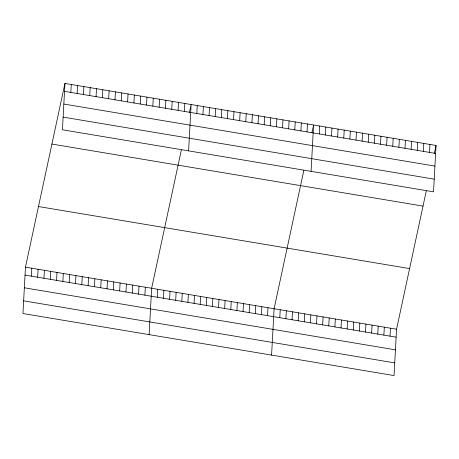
<?xml version="1.0" encoding="UTF-8"?>
<svg xmlns="http://www.w3.org/2000/svg" width="459" height="459" viewBox="0 0 459 459"><rect width="100%" height="100%" fill="white"/><g stroke="black" fill="none" stroke-linecap="round" stroke-linejoin="round"><path stroke-width="0.69" d="M64.948 83.429L62.441 129.782L433.537 191.833L436.05 145.474L64.948 83.429L25.463 267.167L22.95 313.526L394.051 375.571L396.559 329.218L426.279 190.95M31.338 276.163L31.769 268.222M37.649 277.219L38.08 269.278M43.955 278.274L44.385 270.334M50.266 279.33L50.697 271.389M56.572 280.38L57.002 272.439M70.829 92.42L71.26 84.485M62.883 281.436L63.313 273.495M77.141 93.475L77.565 85.535M69.189 282.492L69.619 274.551M83.446 94.531L83.877 86.59M75.5 283.547L75.93 275.607M89.757 95.587L90.188 87.646M81.811 284.603L82.241 276.662M96.063 96.642L96.493 88.702M88.117 285.659L88.547 277.718M102.374 97.698L102.805 89.757M94.428 286.709L94.858 278.774M108.68 98.754L109.11 90.813M100.733 287.764L101.164 279.824M114.991 99.804L115.421 91.863M107.045 288.82L107.475 280.879M121.296 100.86L121.727 92.919M113.35 289.876L113.78 281.935M127.608 101.915L128.038 93.975M119.661 290.931L120.092 282.991M133.919 102.971L134.344 95.03M125.967 291.987L126.397 284.046M140.225 104.027L140.655 96.086M132.278 293.043L132.708 285.102M146.536 105.082L146.966 97.142M138.589 294.093L139.02 286.152M152.841 106.132L153.272 98.197M144.895 295.148L145.325 287.208M159.153 107.188L159.583 99.247M149.123 334.622L151.636 288.263L181.351 150.001M165.458 108.244L165.888 100.303M157.328 297.231L157.758 289.29M171.769 109.299L172.2 101.359M163.45 298.252L163.88 290.312M178.075 110.355L178.505 102.414M169.572 299.274L170.002 291.333M184.386 111.411L184.816 103.47M175.699 300.301L176.124 292.36M188.615 150.879L191.122 104.526L189.36 112.736M181.821 301.322L182.252 293.381M196.819 113.488L197.25 105.547M187.943 302.349L188.374 294.408M202.941 114.509L203.371 106.574M194.065 303.37L194.496 295.43M209.063 115.536L209.493 107.595M200.187 304.397L200.617 296.457M215.185 116.557L215.615 108.617M206.315 305.419L206.745 297.478M221.313 117.584L221.743 109.644M212.437 306.446L212.867 298.505M227.434 118.606L227.865 110.665M218.559 307.467L218.989 299.526M233.556 119.633L233.987 111.692M224.68 308.488L225.111 300.547M239.678 120.654L240.109 112.713M230.802 309.515L231.233 301.574M245.8 121.681L246.231 113.74M236.93 310.536L237.36 302.596M251.928 122.702L252.358 114.761M243.052 311.563L243.482 303.623M258.05 123.723L258.48 115.783M249.174 312.585L249.604 304.644M264.172 124.75L264.602 116.81M255.296 313.612L255.726 305.671M270.294 125.772L270.724 117.831M261.423 314.633L261.848 306.692M276.416 126.799L276.846 118.858M267.545 315.654L267.976 307.719M282.543 127.82L282.974 119.879M271.585 355.1L274.098 308.741L303.812 170.478M288.665 128.847L289.095 120.906M279.789 317.703L280.219 309.762M294.787 129.868L295.217 121.928M285.911 318.73L286.341 310.789M300.909 130.895L301.339 122.955M292.039 319.751L292.469 311.81M307.037 131.917L307.467 123.976M298.161 320.778L298.591 312.837M311.076 171.356L313.589 124.997L311.959 132.576M304.283 321.799L304.713 313.858M319.28 133.965L319.711 126.024M310.404 322.826L310.835 314.885M325.402 134.986L325.833 127.045M316.526 323.847L316.957 315.907M331.524 136.013L331.955 128.072M322.654 324.869L323.084 316.928M337.652 137.034L338.082 129.094M328.776 325.896L329.206 317.955M343.774 138.061L344.204 130.121M334.898 326.917L335.328 318.976M349.896 139.083L350.326 131.142M341.02 327.944L341.45 320.003M356.018 140.104L356.448 132.169M347.147 328.965L347.572 321.025M362.14 141.131L362.57 133.19M353.269 329.992L353.7 322.052M368.267 142.152L368.697 134.212M359.391 331.014L359.822 323.073M374.389 143.179L374.819 135.239M365.513 332.041L365.943 324.1M380.511 144.201L380.941 136.26M371.635 333.062L372.065 325.121M386.633 145.228L387.063 137.287M377.763 334.083L378.193 326.142M392.761 146.249L393.191 138.308M383.885 335.11L384.315 327.169M398.882 147.276L399.313 139.335M390.007 336.131L390.437 328.191M405.004 148.297L405.435 140.356M411.126 149.318L411.557 141.378M417.248 150.345L417.679 142.405M423.376 151.367L423.806 143.426M429.498 152.394L429.928 144.453M434.283 153.685L436.05 145.474M64.518 91.37L435.62 153.415M63.835 104.044L434.931 166.095M63.124 117.108L434.225 179.153M51.919 144.063L423.02 206.108M38.493 206.533L409.594 268.584M25.463 267.167L396.559 329.218M25.033 275.107L396.128 337.158M24.344 287.787L395.446 349.833M23.639 300.846L394.734 362.897"/></g></svg>
